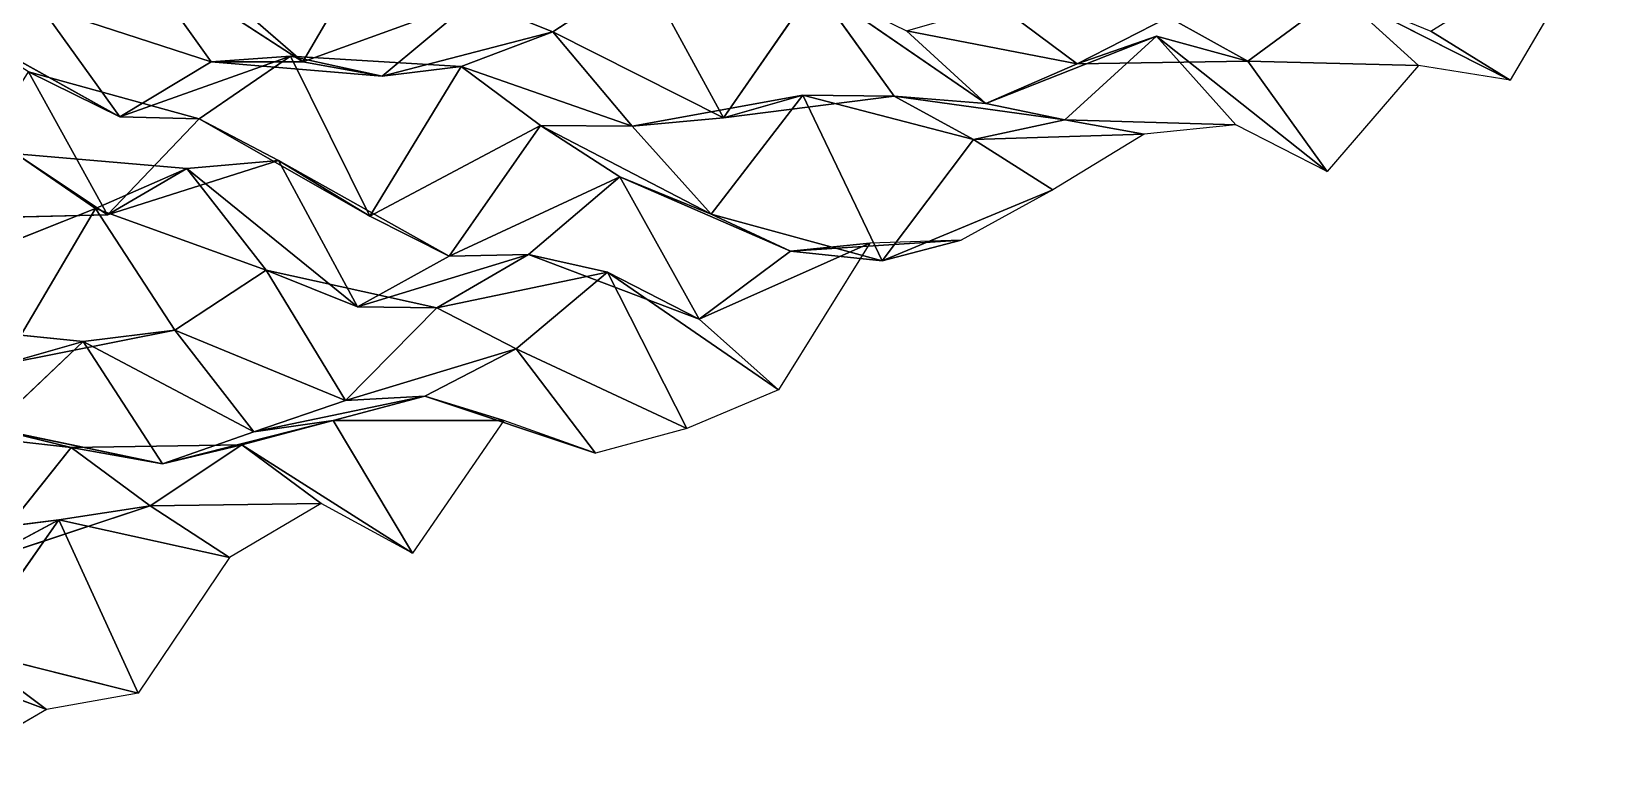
# Model space of a CAD drawing. Header units: metres. Extents: x -3703 to 431, y -1555 to 134.
# Drawn here: x -1637.2 to -1406.9, y -821.3 to -714.1 of the extents above; entities that cross this region are included whole.
import ezdxf

# ---------------------------------------------------------------- set-up
doc = ezdxf.new("R2010")
doc.units = ezdxf.units.M

msp = doc.modelspace()

# ---------------------------------------------------------------- linework, layer by layer
for p, q in [((-1584.0306, -695.666, -4062.2473), (-1597.447, -718.5886, -4084.617)), ((-1597.447, -718.5886, -4084.617), (-1584.0306, -695.666, -4062.2473)), ((-1406.9341, -698.4896, -4083.6123), (-1420.3505, -721.2462, -4106.019)), ((-1597.447, -718.5886, -4084.617), (-1622.491, -702.27686, -4075.433)), ((-1622.491, -702.27686, -4075.433), (-1610.8634, -718.56384, -4112.1177)), ((-1610.8634, -718.56384, -4112.1177), (-1622.491, -702.27686, -4075.433)), ((-1622.491, -702.27686, -4075.433), (-1597.447, -718.5886, -4084.617)), ((-1547.3591, -705.42834, -4113.222), (-1560.7755, -714.15393, -4138.766)), ((-1560.7755, -714.15393, -4138.766), (-1547.3591, -705.42834, -4113.222)), ((-1547.3591, -705.42834, -4113.222), (-1535.7316, -726.78845, -4148.7725)), ((-1535.7316, -726.78845, -4148.7725), (-1547.3591, -705.42834, -4113.222)), ((-1609.0746, -708.4822, -4046.5503), (-1597.447, -718.5886, -4084.617)), ((-1597.447, -718.5886, -4084.617), (-1609.0746, -708.4822, -4046.5503)), ((-1522.3151, -707.45557, -4125.6), (-1535.7316, -726.78845, -4148.7725)), ((-1535.7316, -726.78845, -4148.7725), (-1522.3151, -707.45557, -4125.6)), ((-1497.2711, -724.6903, -4134.577), (-1522.3151, -707.45557, -4125.6)), ((-1522.3151, -707.45557, -4125.6), (-1510.6875, -723.61255, -4162.3135)), ((-1510.6875, -723.61255, -4162.3135), (-1522.3151, -707.45557, -4125.6)), ((-1522.3151, -707.45557, -4125.6), (-1497.2711, -724.6903, -4134.577)), ((-1445.3944, -708.5759, -4096.021), (-1458.8108, -718.4708, -4121.3037)), ((-1458.8108, -718.4708, -4121.3037), (-1445.3944, -708.5759, -4096.021)), ((-1420.3505, -721.2462, -4106.019), (-1445.3944, -708.5759, -4096.021)), ((-1445.3944, -708.5759, -4096.021), (-1433.7668, -719.09753, -4133.995)), ((-1433.7668, -719.09753, -4133.995), (-1445.3944, -708.5759, -4096.021)), ((-1445.3944, -708.5759, -4096.021), (-1420.3505, -721.2462, -4106.019)), ((-1610.8634, -718.56384, -4112.1177), (-1635.9073, -710.4464, -4101.1016)), ((-1635.9073, -710.4464, -4101.1016), (-1624.2799, -726.66064, -4137.8027)), ((-1624.2799, -726.66064, -4137.8027), (-1635.9073, -710.4464, -4101.1016)), ((-1635.9073, -710.4464, -4101.1016), (-1610.8634, -718.56384, -4112.1177)), ((-1572.4031, -709.54016, -4099.471), (-1597.447, -718.5886, -4084.617)), ((-1597.447, -718.5886, -4084.617), (-1572.4031, -709.54016, -4099.471)), ((-1572.4031, -709.54016, -4099.471), (-1585.8195, -720.6577, -4124.481)), ((-1585.8195, -720.6577, -4124.481), (-1572.4031, -709.54016, -4099.471)), ((-1572.4031, -709.54016, -4099.471), (-1560.7755, -714.15393, -4138.766)), ((-1560.7755, -714.15393, -4138.766), (-1572.4031, -709.54016, -4099.471)), ((-1495.4823, -710.2212, -4069.9907), (-1483.8547, -718.8512, -4108.3877)), ((-1483.8547, -718.8512, -4108.3877), (-1495.4823, -710.2212, -4069.9907)), ((-1624.2799, -726.66064, -4137.8027), (-1649.3239, -712.7223, -4128.0884)), ((-1649.3239, -712.7223, -4128.0884), (-1624.2799, -726.66064, -4137.8027)), ((-1470.4384, -712.046, -4082.4138), (-1483.8547, -718.8512, -4108.3877)), ((-1483.8547, -718.8512, -4108.3877), (-1470.4384, -712.046, -4082.4138)), ((-1470.4384, -712.046, -4082.4138), (-1458.8108, -718.4708, -4121.3037)), ((-1458.8108, -718.4708, -4121.3037), (-1470.4384, -712.046, -4082.4138)), ((-1560.7755, -714.15393, -4138.766), (-1585.8195, -720.6577, -4124.481)), ((-1585.8195, -720.6577, -4124.481), (-1560.7755, -714.15393, -4138.766)), ((-1560.7755, -714.15393, -4138.766), (-1574.192, -719.2848, -4165.1147)), ((-1574.192, -719.2848, -4165.1147), (-1560.7755, -714.15393, -4138.766)), ((-1535.7316, -726.78845, -4148.7725), (-1560.7755, -714.15393, -4138.766)), ((-1560.7755, -714.15393, -4138.766), (-1549.1481, -728.0294, -4175.99)), ((-1549.1481, -728.0294, -4175.99), (-1560.7755, -714.15393, -4138.766)), ((-1560.7755, -714.15393, -4138.766), (-1535.7316, -726.78845, -4148.7725)), ((-1483.8547, -718.8512, -4108.3877), (-1508.8988, -714.0488, -4096.6304)), ((-1508.8988, -714.0488, -4096.6304), (-1497.2711, -724.6903, -4134.577)), ((-1497.2711, -724.6903, -4134.577), (-1508.8988, -714.0488, -4096.6304)), ((-1508.8988, -714.0488, -4096.6304), (-1483.8547, -718.8512, -4108.3877)), ((-1472.2272, -714.8335, -4149.613), (-1497.2711, -724.6903, -4134.577)), ((-1497.2711, -724.6903, -4134.577), (-1472.2272, -714.8335, -4149.613)), ((-1472.2272, -714.8335, -4149.613), (-1485.6436, -727.0785, -4174.37)), ((-1485.6436, -727.0785, -4174.37), (-1472.2272, -714.8335, -4149.613)), ((-1483.8547, -718.8512, -4108.3877), (-1472.2272, -714.8335, -4149.613)), ((-1472.2272, -714.8335, -4149.613), (-1483.8547, -718.8512, -4108.3877)), ((-1458.8108, -718.4708, -4121.3037), (-1472.2272, -714.8335, -4149.613)), ((-1447.1832, -734.67505, -4158.0073), (-1472.2272, -714.8335, -4149.613)), ((-1472.2272, -714.8335, -4149.613), (-1458.8108, -718.4708, -4121.3037)), ((-1472.2272, -714.8335, -4149.613), (-1460.5996, -727.83704, -4187.0312)), ((-1460.5996, -727.83704, -4187.0312), (-1472.2272, -714.8335, -4149.613)), ((-1472.2272, -714.8335, -4149.613), (-1447.1832, -734.67505, -4158.0073)), ((-1431.978, -714.07654, -4067.2957), (-1420.3505, -721.2462, -4106.019)), ((-1420.3505, -721.2462, -4106.019), (-1431.978, -714.07654, -4067.2957)), ((-1599.236, -717.7505, -4152.6265), (-1624.2799, -726.66064, -4137.8027)), ((-1624.2799, -726.66064, -4137.8027), (-1599.236, -717.7505, -4152.6265)), ((-1610.8634, -718.56384, -4112.1177), (-1624.2799, -726.66064, -4137.8027)), ((-1624.2799, -726.66064, -4137.8027), (-1610.8634, -718.56384, -4112.1177)), ((-1599.236, -717.7505, -4152.6265), (-1612.6523, -726.94824, -4178.065)), ((-1612.6523, -726.94824, -4178.065), (-1599.236, -717.7505, -4152.6265)), ((-1610.8634, -718.56384, -4112.1177), (-1599.236, -717.7505, -4152.6265)), ((-1599.236, -717.7505, -4152.6265), (-1610.8634, -718.56384, -4112.1177)), ((-1597.447, -718.5886, -4084.617), (-1610.8634, -718.56384, -4112.1177)), ((-1585.8195, -720.6577, -4124.481), (-1610.8634, -718.56384, -4112.1177)), ((-1610.8634, -718.56384, -4112.1177), (-1597.447, -718.5886, -4084.617)), ((-1610.8634, -718.56384, -4112.1177), (-1585.8195, -720.6577, -4124.481)), ((-1585.8195, -720.6577, -4124.481), (-1599.236, -717.7505, -4152.6265)), ((-1574.192, -719.2848, -4165.1147), (-1599.236, -717.7505, -4152.6265)), ((-1599.236, -717.7505, -4152.6265), (-1585.8195, -720.6577, -4124.481)), ((-1599.236, -717.7505, -4152.6265), (-1587.6084, -741.2296, -4187.703)), ((-1587.6084, -741.2296, -4187.703), (-1599.236, -717.7505, -4152.6265)), ((-1599.236, -717.7505, -4152.6265), (-1574.192, -719.2848, -4165.1147)), ((-1458.8108, -718.4708, -4121.3037), (-1483.8547, -718.8512, -4108.3877)), ((-1483.8547, -718.8512, -4108.3877), (-1458.8108, -718.4708, -4121.3037)), ((-1433.7668, -719.09753, -4133.995), (-1458.8108, -718.4708, -4121.3037)), ((-1458.8108, -718.4708, -4121.3037), (-1447.1832, -734.67505, -4158.0073)), ((-1447.1832, -734.67505, -4158.0073), (-1458.8108, -718.4708, -4121.3037)), ((-1458.8108, -718.4708, -4121.3037), (-1433.7668, -719.09753, -4133.995)), ((-1624.2799, -726.66064, -4137.8027), (-1637.6963, -720.06116, -4166.774)), ((-1612.6523, -726.94824, -4178.065), (-1637.6963, -720.06116, -4166.774)), ((-1637.6963, -720.06116, -4166.774), (-1624.2799, -726.66064, -4137.8027)), ((-1637.6963, -720.06116, -4166.774), (-1626.0687, -741.0139, -4202.4155)), ((-1626.0687, -741.0139, -4202.4155), (-1637.6963, -720.06116, -4166.774)), ((-1637.6963, -720.06116, -4166.774), (-1612.6523, -726.94824, -4178.065)), ((-1597.447, -718.5886, -4084.617), (-1585.8195, -720.6577, -4124.481)), ((-1585.8195, -720.6577, -4124.481), (-1597.447, -718.5886, -4084.617)), ((-1574.192, -719.2848, -4165.1147), (-1587.6084, -741.2296, -4187.703)), ((-1587.6084, -741.2296, -4187.703), (-1574.192, -719.2848, -4165.1147)), ((-1585.8195, -720.6577, -4124.481), (-1574.192, -719.2848, -4165.1147)), ((-1574.192, -719.2848, -4165.1147), (-1585.8195, -720.6577, -4124.481)), ((-1549.1481, -728.0294, -4175.99), (-1574.192, -719.2848, -4165.1147)), ((-1574.192, -719.2848, -4165.1147), (-1562.5643, -727.9061, -4203.513)), ((-1562.5643, -727.9061, -4203.513), (-1574.192, -719.2848, -4165.1147)), ((-1574.192, -719.2848, -4165.1147), (-1549.1481, -728.0294, -4175.99)), ((-1483.8547, -718.8512, -4108.3877), (-1497.2711, -724.6903, -4134.577)), ((-1497.2711, -724.6903, -4134.577), (-1483.8547, -718.8512, -4108.3877)), ((-1433.7668, -719.09753, -4133.995), (-1447.1832, -734.67505, -4158.0073)), ((-1420.3505, -721.2462, -4106.019), (-1433.7668, -719.09753, -4133.995)), ((-1524.104, -723.4508, -4189.845), (-1549.1481, -728.0294, -4175.99)), ((-1549.1481, -728.0294, -4175.99), (-1524.104, -723.4508, -4189.845)), ((-1524.104, -723.4508, -4189.845), (-1537.5204, -740.89734, -4213.4395)), ((-1537.5204, -740.89734, -4213.4395), (-1524.104, -723.4508, -4189.845)), ((-1535.7316, -726.78845, -4148.7725), (-1524.104, -723.4508, -4189.845)), ((-1524.104, -723.4508, -4189.845), (-1535.7316, -726.78845, -4148.7725)), ((-1510.6875, -723.61255, -4162.3135), (-1535.7316, -726.78845, -4148.7725)), ((-1535.7316, -726.78845, -4148.7725), (-1510.6875, -723.61255, -4162.3135)), ((-1510.6875, -723.61255, -4162.3135), (-1524.104, -723.4508, -4189.845)), ((-1499.06, -729.9501, -4201.223), (-1524.104, -723.4508, -4189.845)), ((-1524.104, -723.4508, -4189.845), (-1510.6875, -723.61255, -4162.3135)), ((-1524.104, -723.4508, -4189.845), (-1512.4764, -747.7743, -4224.733)), ((-1512.4764, -747.7743, -4224.733), (-1524.104, -723.4508, -4189.845)), ((-1524.104, -723.4508, -4189.845), (-1499.06, -729.9501, -4201.223)), ((-1497.2711, -724.6903, -4134.577), (-1510.6875, -723.61255, -4162.3135)), ((-1485.6436, -727.0785, -4174.37), (-1510.6875, -723.61255, -4162.3135)), ((-1510.6875, -723.61255, -4162.3135), (-1497.2711, -724.6903, -4134.577)), ((-1510.6875, -723.61255, -4162.3135), (-1499.06, -729.9501, -4201.223)), ((-1499.06, -729.9501, -4201.223), (-1510.6875, -723.61255, -4162.3135)), ((-1510.6875, -723.61255, -4162.3135), (-1485.6436, -727.0785, -4174.37)), ((-1497.2711, -724.6903, -4134.577), (-1485.6436, -727.0785, -4174.37)), ((-1485.6436, -727.0785, -4174.37), (-1497.2711, -724.6903, -4134.577)), ((-1612.6523, -726.94824, -4178.065), (-1626.0687, -741.0139, -4202.4155)), ((-1626.0687, -741.0139, -4202.4155), (-1612.6523, -726.94824, -4178.065)), ((-1624.2799, -726.66064, -4137.8027), (-1612.6523, -726.94824, -4178.065)), ((-1612.6523, -726.94824, -4178.065), (-1624.2799, -726.66064, -4137.8027)), ((-1587.6084, -741.2296, -4187.703), (-1612.6523, -726.94824, -4178.065)), ((-1612.6523, -726.94824, -4178.065), (-1601.0248, -733.05176, -4217.027)), ((-1601.0248, -733.05176, -4217.027), (-1612.6523, -726.94824, -4178.065)), ((-1612.6523, -726.94824, -4178.065), (-1587.6084, -741.2296, -4187.703)), ((-1535.7316, -726.78845, -4148.7725), (-1549.1481, -728.0294, -4175.99)), ((-1549.1481, -728.0294, -4175.99), (-1535.7316, -726.78845, -4148.7725)), ((-1485.6436, -727.0785, -4174.37), (-1499.06, -729.9501, -4201.223)), ((-1499.06, -729.9501, -4201.223), (-1485.6436, -727.0785, -4174.37)), ((-1460.5996, -727.83704, -4187.0312), (-1485.6436, -727.0785, -4174.37)), ((-1485.6436, -727.0785, -4174.37), (-1474.0161, -729.19885, -4214.2227)), ((-1474.0161, -729.19885, -4214.2227), (-1485.6436, -727.0785, -4174.37)), ((-1485.6436, -727.0785, -4174.37), (-1460.5996, -727.83704, -4187.0312)), ((-1562.5643, -727.9061, -4203.513), (-1587.6084, -741.2296, -4187.703)), ((-1587.6084, -741.2296, -4187.703), (-1562.5643, -727.9061, -4203.513)), ((-1562.5643, -727.9061, -4203.513), (-1575.9808, -747.0624, -4226.7256)), ((-1575.9808, -747.0624, -4226.7256), (-1562.5643, -727.9061, -4203.513)), ((-1549.1481, -728.0294, -4175.99), (-1562.5643, -727.9061, -4203.513)), ((-1537.5204, -740.89734, -4213.4395), (-1562.5643, -727.9061, -4203.513)), ((-1562.5643, -727.9061, -4203.513), (-1549.1481, -728.0294, -4175.99)), ((-1562.5643, -727.9061, -4203.513), (-1550.9368, -735.4236, -4242.159)), ((-1550.9368, -735.4236, -4242.159), (-1562.5643, -727.9061, -4203.513)), ((-1562.5643, -727.9061, -4203.513), (-1537.5204, -740.89734, -4213.4395)), ((-1549.1481, -728.0294, -4175.99), (-1537.5204, -740.89734, -4213.4395)), ((-1537.5204, -740.89734, -4213.4395), (-1549.1481, -728.0294, -4175.99)), ((-1499.06, -729.9501, -4201.223), (-1512.4764, -747.7743, -4224.733)), ((-1512.4764, -747.7743, -4224.733), (-1499.06, -729.9501, -4201.223)), ((-1474.0161, -729.19885, -4214.2227), (-1499.06, -729.9501, -4201.223)), ((-1499.06, -729.9501, -4201.223), (-1474.0161, -729.19885, -4214.2227)), ((-1499.06, -729.9501, -4201.223), (-1487.4325, -737.35425, -4239.8945)), ((-1487.4325, -737.35425, -4239.8945), (-1499.06, -729.9501, -4201.223)), ((-1474.0161, -729.19885, -4214.2227), (-1487.4325, -737.35425, -4239.8945)), ((-1460.5996, -727.83704, -4187.0312), (-1474.0161, -729.19885, -4214.2227)), ((-1447.1832, -734.67505, -4158.0073), (-1460.5996, -727.83704, -4187.0312)), ((-1626.0687, -741.0139, -4202.4155), (-1639.4851, -732.0531, -4231.9146)), ((-1614.4412, -734.24146, -4244.2563), (-1639.4851, -732.0531, -4231.9146)), ((-1639.4851, -732.0531, -4231.9146), (-1626.0687, -741.0139, -4202.4155)), ((-1639.4851, -732.0531, -4231.9146), (-1627.8575, -740.0636, -4270.45)), ((-1627.8575, -740.0636, -4270.45), (-1639.4851, -732.0531, -4231.9146)), ((-1639.4851, -732.0531, -4231.9146), (-1614.4412, -734.24146, -4244.2563)), ((-1614.4412, -734.24146, -4244.2563), (-1627.8575, -740.0636, -4270.45)), ((-1627.8575, -740.0636, -4270.45), (-1614.4412, -734.24146, -4244.2563)), ((-1601.0248, -733.05176, -4217.027), (-1626.0687, -741.0139, -4202.4155)), ((-1626.0687, -741.0139, -4202.4155), (-1601.0248, -733.05176, -4217.027)), ((-1626.0687, -741.0139, -4202.4155), (-1614.4412, -734.24146, -4244.2563)), ((-1614.4412, -734.24146, -4244.2563), (-1626.0687, -741.0139, -4202.4155)), ((-1601.0248, -733.05176, -4217.027), (-1614.4412, -734.24146, -4244.2563)), ((-1614.4412, -734.24146, -4244.2563), (-1601.0248, -733.05176, -4217.027)), ((-1589.3971, -754.50964, -4252.5557), (-1614.4412, -734.24146, -4244.2563)), ((-1614.4412, -734.24146, -4244.2563), (-1602.8136, -749.1455, -4281.2505)), ((-1602.8136, -749.1455, -4281.2505), (-1614.4412, -734.24146, -4244.2563)), ((-1614.4412, -734.24146, -4244.2563), (-1589.3971, -754.50964, -4252.5557)), ((-1587.6084, -741.2296, -4187.703), (-1601.0248, -733.05176, -4217.027)), ((-1575.9808, -747.0624, -4226.7256), (-1601.0248, -733.05176, -4217.027)), ((-1601.0248, -733.05176, -4217.027), (-1587.6084, -741.2296, -4187.703)), ((-1601.0248, -733.05176, -4217.027), (-1589.3971, -754.50964, -4252.5557)), ((-1589.3971, -754.50964, -4252.5557), (-1601.0248, -733.05176, -4217.027)), ((-1601.0248, -733.05176, -4217.027), (-1575.9808, -747.0624, -4226.7256)), ((-1550.9368, -735.4236, -4242.159), (-1575.9808, -747.0624, -4226.7256)), ((-1575.9808, -747.0624, -4226.7256), (-1550.9368, -735.4236, -4242.159)), ((-1550.9368, -735.4236, -4242.159), (-1564.3531, -746.8319, -4267.1035)), ((-1564.3531, -746.8319, -4267.1035), (-1550.9368, -735.4236, -4242.159)), ((-1537.5204, -740.89734, -4213.4395), (-1550.9368, -735.4236, -4242.159)), ((-1525.8928, -746.35205, -4252.547), (-1550.9368, -735.4236, -4242.159)), ((-1550.9368, -735.4236, -4242.159), (-1537.5204, -740.89734, -4213.4395)), ((-1550.9368, -735.4236, -4242.159), (-1539.3092, -756.29895, -4277.818)), ((-1539.3092, -756.29895, -4277.818), (-1550.9368, -735.4236, -4242.159)), ((-1550.9368, -735.4236, -4242.159), (-1525.8928, -746.35205, -4252.547)), ((-1487.4325, -737.35425, -4239.8945), (-1512.4764, -747.7743, -4224.733)), ((-1512.4764, -747.7743, -4224.733), (-1487.4325, -737.35425, -4239.8945)), ((-1487.4325, -737.35425, -4239.8945), (-1500.8489, -744.7351, -4265.7393)), ((-1627.8575, -740.0636, -4270.45), (-1652.9015, -750.0631, -4255.383)), ((-1652.9015, -750.0631, -4255.383), (-1627.8575, -740.0636, -4270.45)), ((-1626.0687, -741.0139, -4202.4155), (-1651.1127, -741.6012, -4189.453)), ((-1651.1127, -741.6012, -4189.453), (-1626.0687, -741.0139, -4202.4155)), ((-1627.8575, -740.0636, -4270.45), (-1641.274, -762.92175, -4292.8345)), ((-1641.274, -762.92175, -4292.8345), (-1627.8575, -740.0636, -4270.45)), ((-1602.8136, -749.1455, -4281.2505), (-1627.8575, -740.0636, -4270.45)), ((-1627.8575, -740.0636, -4270.45), (-1616.2301, -757.9247, -4306.7827)), ((-1616.2301, -757.9247, -4306.7827), (-1627.8575, -740.0636, -4270.45)), ((-1627.8575, -740.0636, -4270.45), (-1602.8136, -749.1455, -4281.2505)), ((-1587.6084, -741.2296, -4187.703), (-1575.9808, -747.0624, -4226.7256)), ((-1575.9808, -747.0624, -4226.7256), (-1587.6084, -741.2296, -4187.703)), ((-1512.4764, -747.7743, -4224.733), (-1537.5204, -740.89734, -4213.4395)), ((-1537.5204, -740.89734, -4213.4395), (-1525.8928, -746.35205, -4252.547)), ((-1525.8928, -746.35205, -4252.547), (-1537.5204, -740.89734, -4213.4395)), ((-1537.5204, -740.89734, -4213.4395), (-1512.4764, -747.7743, -4224.733)), ((-1514.2653, -745.1919, -4293.133), (-1539.3092, -756.29895, -4277.818)), ((-1539.3092, -756.29895, -4277.818), (-1514.2653, -745.1919, -4293.133)), ((-1514.2653, -745.1919, -4293.133), (-1527.6816, -766.6741, -4315.8247)), ((-1500.8489, -744.7351, -4265.7393), (-1525.8928, -746.35205, -4252.547)), ((-1525.8928, -746.35205, -4252.547), (-1500.8489, -744.7351, -4265.7393)), ((-1525.8928, -746.35205, -4252.547), (-1514.2653, -745.1919, -4293.133)), ((-1514.2653, -745.1919, -4293.133), (-1525.8928, -746.35205, -4252.547)), ((-1500.8489, -744.7351, -4265.7393), (-1514.2653, -745.1919, -4293.133)), ((-1512.4764, -747.7743, -4224.733), (-1500.8489, -744.7351, -4265.7393)), ((-1500.8489, -744.7351, -4265.7393), (-1512.4764, -747.7743, -4224.733)), ((-1564.3531, -746.8319, -4267.1035), (-1589.3971, -754.50964, -4252.5557)), ((-1589.3971, -754.50964, -4252.5557), (-1564.3531, -746.8319, -4267.1035)), ((-1575.9808, -747.0624, -4226.7256), (-1589.3971, -754.50964, -4252.5557)), ((-1589.3971, -754.50964, -4252.5557), (-1575.9808, -747.0624, -4226.7256)), ((-1564.3531, -746.8319, -4267.1035), (-1577.7695, -754.6649, -4292.8477)), ((-1577.7695, -754.6649, -4292.8477), (-1564.3531, -746.8319, -4267.1035)), ((-1575.9808, -747.0624, -4226.7256), (-1564.3531, -746.8319, -4267.1035)), ((-1564.3531, -746.8319, -4267.1035), (-1575.9808, -747.0624, -4226.7256)), ((-1539.3092, -756.29895, -4277.818), (-1564.3531, -746.8319, -4267.1035)), ((-1564.3531, -746.8319, -4267.1035), (-1552.7256, -749.41016, -4306.854)), ((-1552.7256, -749.41016, -4306.854), (-1564.3531, -746.8319, -4267.1035)), ((-1564.3531, -746.8319, -4267.1035), (-1539.3092, -756.29895, -4277.818)), ((-1525.8928, -746.35205, -4252.547), (-1539.3092, -756.29895, -4277.818)), ((-1539.3092, -756.29895, -4277.818), (-1525.8928, -746.35205, -4252.547)), ((-1512.4764, -747.7743, -4224.733), (-1525.8928, -746.35205, -4252.547)), ((-1525.8928, -746.35205, -4252.547), (-1512.4764, -747.7743, -4224.733)), ((-1602.8136, -749.1455, -4281.2505), (-1616.2301, -757.9247, -4306.7827)), ((-1616.2301, -757.9247, -4306.7827), (-1602.8136, -749.1455, -4281.2505)), ((-1589.3971, -754.50964, -4252.5557), (-1602.8136, -749.1455, -4281.2505)), ((-1577.7695, -754.6649, -4292.8477), (-1602.8136, -749.1455, -4281.2505)), ((-1602.8136, -749.1455, -4281.2505), (-1589.3971, -754.50964, -4252.5557)), ((-1602.8136, -749.1455, -4281.2505), (-1591.186, -768.2366, -4317.308)), ((-1591.186, -768.2366, -4317.308), (-1602.8136, -749.1455, -4281.2505)), ((-1602.8136, -749.1455, -4281.2505), (-1577.7695, -754.6649, -4292.8477)), ((-1552.7256, -749.41016, -4306.854), (-1577.7695, -754.6649, -4292.8477)), ((-1577.7695, -754.6649, -4292.8477), (-1552.7256, -749.41016, -4306.854)), ((-1552.7256, -749.41016, -4306.854), (-1566.1421, -760.6542, -4331.835)), ((-1566.1421, -760.6542, -4331.835), (-1552.7256, -749.41016, -4306.854)), ((-1539.3092, -756.29895, -4277.818), (-1552.7256, -749.41016, -4306.854)), ((-1527.6816, -766.6741, -4315.8247), (-1552.7256, -749.41016, -4306.854)), ((-1552.7256, -749.41016, -4306.854), (-1539.3092, -756.29895, -4277.818)), ((-1552.7256, -749.41016, -4306.854), (-1541.0981, -772.3357, -4342.054)), ((-1541.0981, -772.3357, -4342.054), (-1552.7256, -749.41016, -4306.854)), ((-1552.7256, -749.41016, -4306.854), (-1527.6816, -766.6741, -4315.8247)), ((-1577.7695, -754.6649, -4292.8477), (-1591.186, -768.2366, -4317.308)), ((-1591.186, -768.2366, -4317.308), (-1577.7695, -754.6649, -4292.8477)), ((-1589.3971, -754.50964, -4252.5557), (-1577.7695, -754.6649, -4292.8477)), ((-1577.7695, -754.6649, -4292.8477), (-1589.3971, -754.50964, -4252.5557)), ((-1577.7695, -754.6649, -4292.8477), (-1566.1421, -760.6542, -4331.835)), ((-1566.1421, -760.6542, -4331.835), (-1577.7695, -754.6649, -4292.8477)), ((-1629.6464, -759.6023, -4333.9033), (-1654.6904, -757.05664, -4321.641)), ((-1654.6904, -757.05664, -4321.641), (-1629.6464, -759.6023, -4333.9033)), ((-1539.3092, -756.29895, -4277.818), (-1527.6816, -766.6741, -4315.8247)), ((-1527.6816, -766.6741, -4315.8247), (-1539.3092, -756.29895, -4277.818)), ((-1629.6464, -759.6023, -4333.9033), (-1643.0629, -772.3058, -4358.558)), ((-1643.0629, -772.3058, -4358.558), (-1629.6464, -759.6023, -4333.9033)), ((-1616.2301, -757.9247, -4306.7827), (-1641.274, -762.92175, -4292.8345)), ((-1641.274, -762.92175, -4292.8345), (-1616.2301, -757.9247, -4306.7827)), ((-1641.274, -762.92175, -4292.8345), (-1629.6464, -759.6023, -4333.9033)), ((-1629.6464, -759.6023, -4333.9033), (-1641.274, -762.92175, -4292.8345)), ((-1616.2301, -757.9247, -4306.7827), (-1629.6464, -759.6023, -4333.9033)), ((-1629.6464, -759.6023, -4333.9033), (-1616.2301, -757.9247, -4306.7827)), ((-1604.6024, -772.8601, -4343.77), (-1629.6464, -759.6023, -4333.9033)), ((-1629.6464, -759.6023, -4333.9033), (-1618.0188, -777.54395, -4370.218)), ((-1618.0188, -777.54395, -4370.218), (-1629.6464, -759.6023, -4333.9033)), ((-1629.6464, -759.6023, -4333.9033), (-1604.6024, -772.8601, -4343.77)), ((-1591.186, -768.2366, -4317.308), (-1616.2301, -757.9247, -4306.7827)), ((-1616.2301, -757.9247, -4306.7827), (-1604.6024, -772.8601, -4343.77)), ((-1604.6024, -772.8601, -4343.77), (-1616.2301, -757.9247, -4306.7827)), ((-1616.2301, -757.9247, -4306.7827), (-1591.186, -768.2366, -4317.308)), ((-1566.1421, -760.6542, -4331.835), (-1591.186, -768.2366, -4317.308)), ((-1591.186, -768.2366, -4317.308), (-1566.1421, -760.6542, -4331.835)), ((-1566.1421, -760.6542, -4331.835), (-1579.5585, -767.61426, -4357.7744)), ((-1579.5585, -767.61426, -4357.7744), (-1566.1421, -760.6542, -4331.835)), ((-1541.0981, -772.3357, -4342.054), (-1566.1421, -760.6542, -4331.835)), ((-1566.1421, -760.6542, -4331.835), (-1554.5145, -775.975, -4368.736)), ((-1554.5145, -775.975, -4368.736), (-1566.1421, -760.6542, -4331.835)), ((-1566.1421, -760.6542, -4331.835), (-1541.0981, -772.3357, -4342.054)), ((-1527.6816, -766.6741, -4315.8247), (-1541.0981, -772.3357, -4342.054)), ((-1579.5585, -767.61426, -4357.7744), (-1604.6024, -772.8601, -4343.77)), ((-1604.6024, -772.8601, -4343.77), (-1579.5585, -767.61426, -4357.7744)), ((-1591.186, -768.2366, -4317.308), (-1604.6024, -772.8601, -4343.77)), ((-1604.6024, -772.8601, -4343.77), (-1591.186, -768.2366, -4317.308)), ((-1579.5585, -767.61426, -4357.7744), (-1592.9749, -771.18445, -4384.471)), ((-1592.9749, -771.18445, -4384.471), (-1579.5585, -767.61426, -4357.7744)), ((-1591.186, -768.2366, -4317.308), (-1579.5585, -767.61426, -4357.7744)), ((-1579.5585, -767.61426, -4357.7744), (-1591.186, -768.2366, -4317.308)), ((-1554.5145, -775.975, -4368.736), (-1579.5585, -767.61426, -4357.7744)), ((-1579.5585, -767.61426, -4357.7744), (-1567.9309, -771.1564, -4397.3086)), ((-1567.9309, -771.1564, -4397.3086), (-1579.5585, -767.61426, -4357.7744)), ((-1579.5585, -767.61426, -4357.7744), (-1554.5145, -775.975, -4368.736)), ((-1592.9749, -771.18445, -4384.471), (-1618.0188, -777.54395, -4370.218)), ((-1618.0188, -777.54395, -4370.218), (-1592.9749, -771.18445, -4384.471)), ((-1592.9749, -771.18445, -4384.471), (-1606.3912, -774.7627, -4411.1665)), ((-1606.3912, -774.7627, -4411.1665), (-1592.9749, -771.18445, -4384.471)), ((-1604.6024, -772.8601, -4343.77), (-1592.9749, -771.18445, -4384.471)), ((-1592.9749, -771.18445, -4384.471), (-1604.6024, -772.8601, -4343.77)), ((-1567.9309, -771.1564, -4397.3086), (-1592.9749, -771.18445, -4384.471)), ((-1592.9749, -771.18445, -4384.471), (-1567.9309, -771.1564, -4397.3086)), ((-1592.9749, -771.18445, -4384.471), (-1581.3473, -790.6476, -4420.446)), ((-1581.3473, -790.6476, -4420.446), (-1592.9749, -771.18445, -4384.471)), ((-1567.9309, -771.1564, -4397.3086), (-1581.3473, -790.6476, -4420.446)), ((-1554.5145, -775.975, -4368.736), (-1567.9309, -771.1564, -4397.3086)), ((-1631.4352, -775.1498, -4398.249), (-1656.4791, -772.29114, -4386.057)), ((-1656.4791, -772.29114, -4386.057), (-1631.4352, -775.1498, -4398.249)), ((-1618.0188, -777.54395, -4370.218), (-1643.0629, -772.3058, -4358.558)), ((-1643.0629, -772.3058, -4358.558), (-1631.4352, -775.1498, -4398.249)), ((-1631.4352, -775.1498, -4398.249), (-1643.0629, -772.3058, -4358.558)), ((-1643.0629, -772.3058, -4358.558), (-1618.0188, -777.54395, -4370.218)), ((-1604.6024, -772.8601, -4343.77), (-1618.0188, -777.54395, -4370.218)), ((-1618.0188, -777.54395, -4370.218), (-1604.6024, -772.8601, -4343.77)), ((-1541.0981, -772.3357, -4342.054), (-1554.5145, -775.975, -4368.736)), ((-1631.4352, -775.1498, -4398.249), (-1644.8517, -791.973, -4421.9824)), ((-1644.8517, -791.973, -4421.9824), (-1631.4352, -775.1498, -4398.249)), ((-1606.3912, -774.7627, -4411.1665), (-1631.4352, -775.1498, -4398.249)), ((-1631.4352, -775.1498, -4398.249), (-1606.3912, -774.7627, -4411.1665)), ((-1618.0188, -777.54395, -4370.218), (-1631.4352, -775.1498, -4398.249)), ((-1631.4352, -775.1498, -4398.249), (-1618.0188, -777.54395, -4370.218)), ((-1631.4352, -775.1498, -4398.249), (-1619.8077, -783.698, -4436.664)), ((-1619.8077, -783.698, -4436.664), (-1631.4352, -775.1498, -4398.249)), ((-1606.3912, -774.7627, -4411.1665), (-1619.8077, -783.698, -4436.664)), ((-1619.8077, -783.698, -4436.664), (-1606.3912, -774.7627, -4411.1665)), ((-1618.0188, -777.54395, -4370.218), (-1606.3912, -774.7627, -4411.1665)), ((-1606.3912, -774.7627, -4411.1665), (-1618.0188, -777.54395, -4370.218)), ((-1581.3473, -790.6476, -4420.446), (-1606.3912, -774.7627, -4411.1665)), ((-1606.3912, -774.7627, -4411.1665), (-1594.7638, -783.35156, -4449.5728)), ((-1594.7638, -783.35156, -4449.5728), (-1606.3912, -774.7627, -4411.1665)), ((-1606.3912, -774.7627, -4411.1665), (-1581.3473, -790.6476, -4420.446)), ((-1619.8077, -783.698, -4436.664), (-1644.8517, -791.973, -4421.9824)), ((-1644.8517, -791.973, -4421.9824), (-1619.8077, -783.698, -4436.664)), ((-1619.8077, -783.698, -4436.664), (-1633.224, -785.7302, -4463.705)), ((-1633.224, -785.7302, -4463.705), (-1619.8077, -783.698, -4436.664)), ((-1594.7638, -783.35156, -4449.5728), (-1619.8077, -783.698, -4436.664)), ((-1619.8077, -783.698, -4436.664), (-1594.7638, -783.35156, -4449.5728)), ((-1619.8077, -783.698, -4436.664), (-1608.18, -791.26855, -4475.298)), ((-1608.18, -791.26855, -4475.298), (-1619.8077, -783.698, -4436.664)), ((-1594.7638, -783.35156, -4449.5728), (-1608.18, -791.26855, -4475.298)), ((-1581.3473, -790.6476, -4420.446), (-1594.7638, -783.35156, -4449.5728)), ((-1633.224, -785.7302, -4463.705), (-1658.268, -788.9447, -4450.155)), ((-1658.268, -788.9447, -4450.155), (-1633.224, -785.7302, -4463.705)), ((-1633.224, -785.7302, -4463.705), (-1646.6405, -804.9005, -4486.9136)), ((-1646.6405, -804.9005, -4486.9136), (-1633.224, -785.7302, -4463.705)), ((-1644.8517, -791.973, -4421.9824), (-1633.224, -785.7302, -4463.705)), ((-1633.224, -785.7302, -4463.705), (-1644.8517, -791.973, -4421.9824)), ((-1608.18, -791.26855, -4475.298), (-1633.224, -785.7302, -4463.705)), ((-1633.224, -785.7302, -4463.705), (-1621.5966, -811.13904, -4498.35)), ((-1621.5966, -811.13904, -4498.35), (-1633.224, -785.7302, -4463.705)), ((-1633.224, -785.7302, -4463.705), (-1608.18, -791.26855, -4475.298)), ((-1608.18, -791.26855, -4475.298), (-1621.5966, -811.13904, -4498.35)), ((-1635.0131, -813.5447, -4525.3076), (-1660.057, -804.24976, -4514.5547)), ((-1660.057, -804.24976, -4514.5547), (-1635.0131, -813.5447, -4525.3076)), ((-1621.5966, -811.13904, -4498.35), (-1646.6405, -804.9005, -4486.9136)), ((-1646.6405, -804.9005, -4486.9136), (-1635.0131, -813.5447, -4525.3076)), ((-1635.0131, -813.5447, -4525.3076), (-1646.6405, -804.9005, -4486.9136)), ((-1646.6405, -804.9005, -4486.9136), (-1621.5966, -811.13904, -4498.35)), ((-1621.5966, -811.13904, -4498.35), (-1635.0131, -813.5447, -4525.3076)), ((-1635.0131, -813.5447, -4525.3076), (-1648.4293, -821.3423, -4551.0596))]:
    msp.add_line(p, q)
for points in [[(-1597.447, -718.5886, -4084.617), (-1609.0746, -708.4822, -4046.5503), (-1584.0306, -695.666, -4062.2473), (-1584.0305, -695.6659, -4062.2473)], [(-1584.0306, -695.666, -4062.2473), (-1572.4031, -709.54016, -4099.471), (-1597.447, -718.5886, -4084.617), (-1597.4469, -718.5885, -4084.617)], [(-1420.3505, -721.2462, -4106.019), (-1431.978, -714.07654, -4067.2957), (-1406.9341, -698.4896, -4083.6123), (-1406.934, -698.4895, -4083.6123)], [(-1622.491, -702.27686, -4075.433), (-1610.8634, -718.56384, -4112.1177), (-1635.9073, -710.4464, -4101.1016), (-1635.9072, -710.4463, -4101.1016)], [(-1609.0746, -708.4822, -4046.5503), (-1597.447, -718.5886, -4084.617), (-1622.491, -702.27686, -4075.433), (-1622.4908, -702.27673, -4075.433)], [(-1610.8634, -718.56384, -4112.1177), (-1622.491, -702.27686, -4075.433), (-1597.447, -718.5886, -4084.617), (-1597.4469, -718.5885, -4084.617)], [(-1560.7755, -714.15393, -4138.766), (-1572.4031, -709.54016, -4099.471), (-1547.3591, -705.42834, -4113.222), (-1547.359, -705.4282, -4113.222)], [(-1547.3591, -705.42834, -4113.222), (-1535.7316, -726.78845, -4148.7725), (-1560.7755, -714.15393, -4138.766), (-1560.7754, -714.1538, -4138.766)], [(-1535.7316, -726.78845, -4148.7725), (-1547.3591, -705.42834, -4113.222), (-1522.3151, -707.45557, -4125.6), (-1522.315, -707.45544, -4125.6)], [(-1522.3151, -707.45557, -4125.6), (-1510.6875, -723.61255, -4162.3135), (-1535.7316, -726.78845, -4148.7725), (-1535.7314, -726.7883, -4148.7725)], [(-1508.8988, -714.0488, -4096.6304), (-1497.2711, -724.6903, -4134.577), (-1522.3151, -707.45557, -4125.6), (-1522.315, -707.45544, -4125.6)], [(-1510.6875, -723.61255, -4162.3135), (-1522.3151, -707.45557, -4125.6), (-1497.2711, -724.6903, -4134.577), (-1497.271, -724.6902, -4134.577)], [(-1458.8108, -718.4708, -4121.3037), (-1470.4384, -712.046, -4082.4138), (-1445.3944, -708.5759, -4096.021), (-1445.3943, -708.5758, -4096.021)], [(-1445.3944, -708.5759, -4096.021), (-1433.7668, -719.09753, -4133.995), (-1458.8108, -718.4708, -4121.3037), (-1458.8107, -718.4707, -4121.3037)], [(-1431.978, -714.07654, -4067.2957), (-1420.3505, -721.2462, -4106.019), (-1445.3944, -708.5759, -4096.021), (-1445.3943, -708.5758, -4096.021)], [(-1433.7668, -719.09753, -4133.995), (-1445.3944, -708.5759, -4096.021), (-1420.3505, -721.2462, -4106.019), (-1420.3503, -721.2461, -4106.019)], [(-1635.9073, -710.4464, -4101.1016), (-1624.2799, -726.66064, -4137.8027), (-1649.3239, -712.7223, -4128.0884), (-1649.3237, -712.72217, -4128.0884)], [(-1624.2799, -726.66064, -4137.8027), (-1635.9073, -710.4464, -4101.1016), (-1610.8634, -718.56384, -4112.1177), (-1610.8633, -718.5637, -4112.1177)], [(-1585.8195, -720.6577, -4124.481), (-1597.447, -718.5886, -4084.617), (-1572.4031, -709.54016, -4099.471), (-1572.403, -709.54004, -4099.471)], [(-1572.4031, -709.54016, -4099.471), (-1560.7755, -714.15393, -4138.766), (-1585.8195, -720.6577, -4124.481), (-1585.8193, -720.6576, -4124.481)], [(-1495.4823, -710.2212, -4069.9907), (-1483.8547, -718.8512, -4108.3877), (-1508.8988, -714.0488, -4096.6304), (-1508.8987, -714.0487, -4096.6304)], [(-1483.8547, -718.8512, -4108.3877), (-1495.4823, -710.2212, -4069.9907), (-1470.4384, -712.046, -4082.4138), (-1470.4382, -712.0459, -4082.4138)], [(-1637.6963, -720.06116, -4166.774), (-1649.3239, -712.7223, -4128.0884), (-1624.2799, -726.66064, -4137.8027), (-1624.2798, -726.6605, -4137.8027)], [(-1470.4384, -712.046, -4082.4138), (-1458.8108, -718.4708, -4121.3037), (-1483.8547, -718.8512, -4108.3877), (-1483.8546, -718.8511, -4108.3877)], [(-1574.192, -719.2848, -4165.1147), (-1585.8195, -720.6577, -4124.481), (-1560.7755, -714.15393, -4138.766), (-1560.7754, -714.1538, -4138.766)], [(-1560.7755, -714.15393, -4138.766), (-1549.1481, -728.0294, -4175.99), (-1574.192, -719.2848, -4165.1147), (-1574.1919, -719.28467, -4165.1147)], [(-1549.1481, -728.0294, -4175.99), (-1560.7755, -714.15393, -4138.766), (-1535.7316, -726.78845, -4148.7725), (-1535.7314, -726.7883, -4148.7725)], [(-1497.2711, -724.6903, -4134.577), (-1508.8988, -714.0488, -4096.6304), (-1483.8547, -718.8512, -4108.3877), (-1483.8546, -718.8511, -4108.3877)], [(-1485.6436, -727.0785, -4174.37), (-1497.2711, -724.6903, -4134.577), (-1472.2272, -714.8335, -4149.613), (-1472.227, -714.8334, -4149.613)], [(-1483.8547, -718.8512, -4108.3877), (-1472.2272, -714.8335, -4149.613), (-1497.2711, -724.6903, -4134.577), (-1497.271, -724.6902, -4134.577)], [(-1472.2272, -714.8335, -4149.613), (-1460.5996, -727.83704, -4187.0312), (-1485.6436, -727.0785, -4174.37), (-1485.6434, -727.07837, -4174.37)], [(-1472.2272, -714.8335, -4149.613), (-1483.8547, -718.8512, -4108.3877), (-1458.8108, -718.4708, -4121.3037), (-1458.8107, -718.4707, -4121.3037)], [(-1458.8108, -718.4708, -4121.3037), (-1447.1832, -734.67505, -4158.0073), (-1472.2272, -714.8335, -4149.613), (-1472.227, -714.8334, -4149.613)], [(-1460.5996, -727.83704, -4187.0312), (-1472.2272, -714.8335, -4149.613), (-1447.1832, -734.67505, -4158.0073), (-1447.1831, -734.6749, -4158.0073)], [(-1612.6523, -726.94824, -4178.065), (-1624.2799, -726.66064, -4137.8027), (-1599.236, -717.7505, -4152.6265), (-1599.2358, -717.75037, -4152.6265)], [(-1610.8634, -718.56384, -4112.1177), (-1599.236, -717.7505, -4152.6265), (-1624.2799, -726.66064, -4137.8027), (-1624.2798, -726.6605, -4137.8027)], [(-1599.236, -717.7505, -4152.6265), (-1587.6084, -741.2296, -4187.703), (-1612.6523, -726.94824, -4178.065), (-1612.6522, -726.9481, -4178.065)], [(-1599.236, -717.7505, -4152.6265), (-1610.8634, -718.56384, -4112.1177), (-1585.8195, -720.6577, -4124.481), (-1585.8193, -720.6576, -4124.481)], [(-1597.447, -718.5886, -4084.617), (-1585.8195, -720.6577, -4124.481), (-1610.8634, -718.56384, -4112.1177), (-1610.8633, -718.5637, -4112.1177)], [(-1585.8195, -720.6577, -4124.481), (-1574.192, -719.2848, -4165.1147), (-1599.236, -717.7505, -4152.6265), (-1599.2358, -717.75037, -4152.6265)], [(-1587.6084, -741.2296, -4187.703), (-1599.236, -717.7505, -4152.6265), (-1574.192, -719.2848, -4165.1147), (-1574.1919, -719.28467, -4165.1147)], [(-1447.1832, -734.67505, -4158.0073), (-1458.8108, -718.4708, -4121.3037), (-1433.7668, -719.09753, -4133.995), (-1433.7667, -719.0974, -4133.995)], [(-1637.6963, -720.06116, -4166.774), (-1626.0687, -741.0139, -4202.4155), (-1651.1127, -741.6012, -4189.453), (-1651.1125, -741.6011, -4189.453)], [(-1624.2799, -726.66064, -4137.8027), (-1612.6523, -726.94824, -4178.065), (-1637.6963, -720.06116, -4166.774), (-1637.6962, -720.06104, -4166.774)], [(-1626.0687, -741.0139, -4202.4155), (-1637.6963, -720.06116, -4166.774), (-1612.6523, -726.94824, -4178.065), (-1612.6522, -726.9481, -4178.065)], [(-1574.192, -719.2848, -4165.1147), (-1562.5643, -727.9061, -4203.513), (-1587.6084, -741.2296, -4187.703), (-1587.6083, -741.2295, -4187.703)], [(-1562.5643, -727.9061, -4203.513), (-1574.192, -719.2848, -4165.1147), (-1549.1481, -728.0294, -4175.99), (-1549.148, -728.0293, -4175.99)], [(-1537.5204, -740.89734, -4213.4395), (-1549.1481, -728.0294, -4175.99), (-1524.104, -723.4508, -4189.845), (-1524.1039, -723.4507, -4189.845)], [(-1535.7316, -726.78845, -4148.7725), (-1524.104, -723.4508, -4189.845), (-1549.1481, -728.0294, -4175.99), (-1549.148, -728.0293, -4175.99)], [(-1524.104, -723.4508, -4189.845), (-1512.4764, -747.7743, -4224.733), (-1537.5204, -740.89734, -4213.4395), (-1537.5203, -740.8972, -4213.4395)], [(-1524.104, -723.4508, -4189.845), (-1535.7316, -726.78845, -4148.7725), (-1510.6875, -723.61255, -4162.3135), (-1510.6874, -723.6124, -4162.3135)], [(-1510.6875, -723.61255, -4162.3135), (-1499.06, -729.9501, -4201.223), (-1524.104, -723.4508, -4189.845), (-1524.1039, -723.4507, -4189.845)], [(-1512.4764, -747.7743, -4224.733), (-1524.104, -723.4508, -4189.845), (-1499.06, -729.9501, -4201.223), (-1499.0599, -729.94995, -4201.223)], [(-1497.2711, -724.6903, -4134.577), (-1485.6436, -727.0785, -4174.37), (-1510.6875, -723.61255, -4162.3135), (-1510.6874, -723.6124, -4162.3135)], [(-1499.06, -729.9501, -4201.223), (-1510.6875, -723.61255, -4162.3135), (-1485.6436, -727.0785, -4174.37), (-1485.6434, -727.07837, -4174.37)], [(-1612.6523, -726.94824, -4178.065), (-1601.0248, -733.05176, -4217.027), (-1626.0687, -741.0139, -4202.4155), (-1626.0686, -741.0138, -4202.4155)], [(-1601.0248, -733.05176, -4217.027), (-1612.6523, -726.94824, -4178.065), (-1587.6084, -741.2296, -4187.703), (-1587.6083, -741.2295, -4187.703)], [(-1485.6436, -727.0785, -4174.37), (-1474.0161, -729.19885, -4214.2227), (-1499.06, -729.9501, -4201.223), (-1499.0599, -729.94995, -4201.223)], [(-1474.0161, -729.19885, -4214.2227), (-1485.6436, -727.0785, -4174.37), (-1460.5996, -727.83704, -4187.0312), (-1460.5995, -727.8369, -4187.0312)], [(-1575.9808, -747.0624, -4226.7256), (-1587.6084, -741.2296, -4187.703), (-1562.5643, -727.9061, -4203.513), (-1562.5642, -727.906, -4203.513)], [(-1562.5643, -727.9061, -4203.513), (-1550.9368, -735.4236, -4242.159), (-1575.9808, -747.0624, -4226.7256), (-1575.9807, -747.06226, -4226.7256)], [(-1549.1481, -728.0294, -4175.99), (-1537.5204, -740.89734, -4213.4395), (-1562.5643, -727.9061, -4203.513), (-1562.5642, -727.906, -4203.513)], [(-1550.9368, -735.4236, -4242.159), (-1562.5643, -727.9061, -4203.513), (-1537.5204, -740.89734, -4213.4395), (-1537.5203, -740.8972, -4213.4395)], [(-1499.06, -729.9501, -4201.223), (-1487.4325, -737.35425, -4239.8945), (-1512.4764, -747.7743, -4224.733), (-1512.4763, -747.7742, -4224.733)], [(-1487.4325, -737.35425, -4239.8945), (-1499.06, -729.9501, -4201.223), (-1474.0161, -729.19885, -4214.2227), (-1474.016, -729.1987, -4214.2227)], [(-1639.4851, -732.0531, -4231.9146), (-1627.8575, -740.0636, -4270.45), (-1652.9015, -750.0631, -4255.383), (-1652.9014, -750.063, -4255.383)], [(-1639.4851, -732.0531, -4231.9146), (-1651.1127, -741.6012, -4189.453), (-1626.0687, -741.0139, -4202.4155), (-1626.0686, -741.0138, -4202.4155)], [(-1626.0687, -741.0139, -4202.4155), (-1614.4412, -734.24146, -4244.2563), (-1639.4851, -732.0531, -4231.9146), (-1639.485, -732.053, -4231.9146)], [(-1627.8575, -740.0636, -4270.45), (-1639.4851, -732.0531, -4231.9146), (-1614.4412, -734.24146, -4244.2563), (-1614.441, -734.24133, -4244.2563)], [(-1614.4412, -734.24146, -4244.2563), (-1602.8136, -749.1455, -4281.2505), (-1627.8575, -740.0636, -4270.45), (-1627.8574, -740.0635, -4270.45)], [(-1614.4412, -734.24146, -4244.2563), (-1626.0687, -741.0139, -4202.4155), (-1601.0248, -733.05176, -4217.027), (-1601.0247, -733.05164, -4217.027)], [(-1601.0248, -733.05176, -4217.027), (-1589.3971, -754.50964, -4252.5557), (-1614.4412, -734.24146, -4244.2563), (-1614.441, -734.24133, -4244.2563)], [(-1602.8136, -749.1455, -4281.2505), (-1614.4412, -734.24146, -4244.2563), (-1589.3971, -754.50964, -4252.5557), (-1589.397, -754.5095, -4252.5557)], [(-1587.6084, -741.2296, -4187.703), (-1575.9808, -747.0624, -4226.7256), (-1601.0248, -733.05176, -4217.027), (-1601.0247, -733.05164, -4217.027)], [(-1589.3971, -754.50964, -4252.5557), (-1601.0248, -733.05176, -4217.027), (-1575.9808, -747.0624, -4226.7256), (-1575.9807, -747.06226, -4226.7256)], [(-1564.3531, -746.8319, -4267.1035), (-1575.9808, -747.0624, -4226.7256), (-1550.9368, -735.4236, -4242.159), (-1550.9366, -735.42346, -4242.159)], [(-1550.9368, -735.4236, -4242.159), (-1539.3092, -756.29895, -4277.818), (-1564.3531, -746.8319, -4267.1035), (-1564.353, -746.8318, -4267.1035)], [(-1537.5204, -740.89734, -4213.4395), (-1525.8928, -746.35205, -4252.547), (-1550.9368, -735.4236, -4242.159), (-1550.9366, -735.42346, -4242.159)], [(-1539.3092, -756.29895, -4277.818), (-1550.9368, -735.4236, -4242.159), (-1525.8928, -746.35205, -4252.547), (-1525.8927, -746.3519, -4252.547)], [(-1500.8489, -744.7351, -4265.7393), (-1512.4764, -747.7743, -4224.733), (-1487.4325, -737.35425, -4239.8945), (-1487.4324, -737.3541, -4239.8945)], [(-1641.274, -762.92175, -4292.8345), (-1652.9015, -750.0631, -4255.383), (-1627.8575, -740.0636, -4270.45), (-1627.8574, -740.0635, -4270.45)], [(-1627.8575, -740.0636, -4270.45), (-1616.2301, -757.9247, -4306.7827), (-1641.274, -762.92175, -4292.8345), (-1641.2739, -762.92163, -4292.8345)], [(-1616.2301, -757.9247, -4306.7827), (-1627.8575, -740.0636, -4270.45), (-1602.8136, -749.1455, -4281.2505), (-1602.8135, -749.1454, -4281.2505)], [(-1525.8928, -746.35205, -4252.547), (-1537.5204, -740.89734, -4213.4395), (-1512.4764, -747.7743, -4224.733), (-1512.4763, -747.7742, -4224.733)], [(-1527.6816, -766.6741, -4315.8247), (-1539.3092, -756.29895, -4277.818), (-1514.2653, -745.1919, -4293.133), (-1514.2651, -745.1918, -4293.133)], [(-1525.8928, -746.35205, -4252.547), (-1514.2653, -745.1919, -4293.133), (-1539.3092, -756.29895, -4277.818), (-1539.3091, -756.2988, -4277.818)], [(-1514.2653, -745.1919, -4293.133), (-1525.8928, -746.35205, -4252.547), (-1500.8489, -744.7351, -4265.7393), (-1500.8488, -744.735, -4265.7393)], [(-1512.4764, -747.7743, -4224.733), (-1500.8489, -744.7351, -4265.7393), (-1525.8928, -746.35205, -4252.547), (-1525.8927, -746.3519, -4252.547)], [(-1577.7695, -754.6649, -4292.8477), (-1589.3971, -754.50964, -4252.5557), (-1564.3531, -746.8319, -4267.1035), (-1564.353, -746.8318, -4267.1035)], [(-1575.9808, -747.0624, -4226.7256), (-1564.3531, -746.8319, -4267.1035), (-1589.3971, -754.50964, -4252.5557), (-1589.397, -754.5095, -4252.5557)], [(-1564.3531, -746.8319, -4267.1035), (-1552.7256, -749.41016, -4306.854), (-1577.7695, -754.6649, -4292.8477), (-1577.7694, -754.6648, -4292.8477)], [(-1552.7256, -749.41016, -4306.854), (-1564.3531, -746.8319, -4267.1035), (-1539.3092, -756.29895, -4277.818), (-1539.3091, -756.2988, -4277.818)], [(-1602.8136, -749.1455, -4281.2505), (-1591.186, -768.2366, -4317.308), (-1616.2301, -757.9247, -4306.7827), (-1616.23, -757.92456, -4306.7827)], [(-1589.3971, -754.50964, -4252.5557), (-1577.7695, -754.6649, -4292.8477), (-1602.8136, -749.1455, -4281.2505), (-1602.8135, -749.1454, -4281.2505)], [(-1591.186, -768.2366, -4317.308), (-1602.8136, -749.1455, -4281.2505), (-1577.7695, -754.6649, -4292.8477), (-1577.7694, -754.6648, -4292.8477)], [(-1566.1421, -760.6542, -4331.835), (-1577.7695, -754.6649, -4292.8477), (-1552.7256, -749.41016, -4306.854), (-1552.7255, -749.41003, -4306.854)], [(-1552.7256, -749.41016, -4306.854), (-1541.0981, -772.3357, -4342.054), (-1566.1421, -760.6542, -4331.835), (-1566.142, -760.65405, -4331.835)], [(-1539.3092, -756.29895, -4277.818), (-1527.6816, -766.6741, -4315.8247), (-1552.7256, -749.41016, -4306.854), (-1552.7255, -749.41003, -4306.854)], [(-1541.0981, -772.3357, -4342.054), (-1552.7256, -749.41016, -4306.854), (-1527.6816, -766.6741, -4315.8247), (-1527.6815, -766.67395, -4315.8247)], [(-1577.7695, -754.6649, -4292.8477), (-1566.1421, -760.6542, -4331.835), (-1591.186, -768.2366, -4317.308), (-1591.1859, -768.23645, -4317.308)], [(-1641.274, -762.92175, -4292.8345), (-1629.6464, -759.6023, -4333.9033), (-1654.6904, -757.05664, -4321.641), (-1654.6903, -757.0565, -4321.641)], [(-1643.0629, -772.3058, -4358.558), (-1654.6904, -757.05664, -4321.641), (-1629.6464, -759.6023, -4333.9033), (-1629.6462, -759.6022, -4333.9033)], [(-1629.6464, -759.6023, -4333.9033), (-1618.0188, -777.54395, -4370.218), (-1643.0629, -772.3058, -4358.558), (-1643.0627, -772.30566, -4358.558)], [(-1629.6464, -759.6023, -4333.9033), (-1641.274, -762.92175, -4292.8345), (-1616.2301, -757.9247, -4306.7827), (-1616.23, -757.92456, -4306.7827)], [(-1616.2301, -757.9247, -4306.7827), (-1604.6024, -772.8601, -4343.77), (-1629.6464, -759.6023, -4333.9033), (-1629.6462, -759.6022, -4333.9033)], [(-1618.0188, -777.54395, -4370.218), (-1629.6464, -759.6023, -4333.9033), (-1604.6024, -772.8601, -4343.77), (-1604.6023, -772.86, -4343.77)], [(-1604.6024, -772.8601, -4343.77), (-1616.2301, -757.9247, -4306.7827), (-1591.186, -768.2366, -4317.308), (-1591.1859, -768.23645, -4317.308)], [(-1579.5585, -767.61426, -4357.7744), (-1591.186, -768.2366, -4317.308), (-1566.1421, -760.6542, -4331.835), (-1566.142, -760.65405, -4331.835)], [(-1566.1421, -760.6542, -4331.835), (-1554.5145, -775.975, -4368.736), (-1579.5585, -767.61426, -4357.7744), (-1579.5583, -767.61414, -4357.7744)], [(-1554.5145, -775.975, -4368.736), (-1566.1421, -760.6542, -4331.835), (-1541.0981, -772.3357, -4342.054), (-1541.098, -772.3356, -4342.054)], [(-1592.9749, -771.18445, -4384.471), (-1604.6024, -772.8601, -4343.77), (-1579.5585, -767.61426, -4357.7744), (-1579.5583, -767.61414, -4357.7744)], [(-1591.186, -768.2366, -4317.308), (-1579.5585, -767.61426, -4357.7744), (-1604.6024, -772.8601, -4343.77), (-1604.6023, -772.86, -4343.77)], [(-1579.5585, -767.61426, -4357.7744), (-1567.9309, -771.1564, -4397.3086), (-1592.9749, -771.18445, -4384.471), (-1592.9747, -771.1843, -4384.471)], [(-1567.9309, -771.1564, -4397.3086), (-1579.5585, -767.61426, -4357.7744), (-1554.5145, -775.975, -4368.736), (-1554.5144, -775.97485, -4368.736)], [(-1606.3912, -774.7627, -4411.1665), (-1618.0188, -777.54395, -4370.218), (-1592.9749, -771.18445, -4384.471), (-1592.9747, -771.1843, -4384.471)], [(-1604.6024, -772.8601, -4343.77), (-1592.9749, -771.18445, -4384.471), (-1618.0188, -777.54395, -4370.218), (-1618.0187, -777.5438, -4370.218)], [(-1592.9749, -771.18445, -4384.471), (-1581.3473, -790.6476, -4420.446), (-1606.3912, -774.7627, -4411.1665), (-1606.3911, -774.7626, -4411.1665)], [(-1581.3473, -790.6476, -4420.446), (-1592.9749, -771.18445, -4384.471), (-1567.9309, -771.1564, -4397.3086), (-1567.9308, -771.15625, -4397.3086)], [(-1643.0629, -772.3058, -4358.558), (-1631.4352, -775.1498, -4398.249), (-1656.4791, -772.29114, -4386.057), (-1656.479, -772.291, -4386.057)], [(-1644.8517, -791.973, -4421.9824), (-1656.4791, -772.29114, -4386.057), (-1631.4352, -775.1498, -4398.249), (-1631.435, -775.14966, -4398.249)], [(-1631.4352, -775.1498, -4398.249), (-1643.0629, -772.3058, -4358.558), (-1618.0188, -777.54395, -4370.218), (-1618.0187, -777.5438, -4370.218)], [(-1631.4352, -775.1498, -4398.249), (-1619.8077, -783.698, -4436.664), (-1644.8517, -791.973, -4421.9824), (-1644.8516, -791.9729, -4421.9824)], [(-1619.8077, -783.698, -4436.664), (-1631.4352, -775.1498, -4398.249), (-1606.3912, -774.7627, -4411.1665), (-1606.3911, -774.7626, -4411.1665)], [(-1618.0188, -777.54395, -4370.218), (-1606.3912, -774.7627, -4411.1665), (-1631.4352, -775.1498, -4398.249), (-1631.435, -775.14966, -4398.249)], [(-1606.3912, -774.7627, -4411.1665), (-1594.7638, -783.35156, -4449.5728), (-1619.8077, -783.698, -4436.664), (-1619.8076, -783.6979, -4436.664)], [(-1594.7638, -783.35156, -4449.5728), (-1606.3912, -774.7627, -4411.1665), (-1581.3473, -790.6476, -4420.446), (-1581.3472, -790.64746, -4420.446)], [(-1633.224, -785.7302, -4463.705), (-1644.8517, -791.973, -4421.9824), (-1619.8077, -783.698, -4436.664), (-1619.8076, -783.6979, -4436.664)], [(-1619.8077, -783.698, -4436.664), (-1608.18, -791.26855, -4475.298), (-1633.224, -785.7302, -4463.705), (-1633.2239, -785.7301, -4463.705)], [(-1608.18, -791.26855, -4475.298), (-1619.8077, -783.698, -4436.664), (-1594.7638, -783.35156, -4449.5728), (-1594.7637, -783.35144, -4449.5728)], [(-1646.6405, -804.9005, -4486.9136), (-1658.268, -788.9447, -4450.155), (-1633.224, -785.7302, -4463.705), (-1633.2239, -785.7301, -4463.705)], [(-1644.8517, -791.973, -4421.9824), (-1633.224, -785.7302, -4463.705), (-1658.268, -788.9447, -4450.155), (-1658.2678, -788.9446, -4450.155)], [(-1633.224, -785.7302, -4463.705), (-1621.5966, -811.13904, -4498.35), (-1646.6405, -804.9005, -4486.9136), (-1646.6404, -804.9004, -4486.9136)], [(-1621.5966, -811.13904, -4498.35), (-1633.224, -785.7302, -4463.705), (-1608.18, -791.26855, -4475.298), (-1608.1799, -791.26843, -4475.298)], [(-1646.6405, -804.9005, -4486.9136), (-1635.0131, -813.5447, -4525.3076), (-1660.057, -804.24976, -4514.5547), (-1660.0569, -804.24963, -4514.5547)], [(-1648.4293, -821.3423, -4551.0596), (-1660.057, -804.24976, -4514.5547), (-1635.0131, -813.5447, -4525.3076), (-1635.013, -813.54456, -4525.3076)], [(-1635.0131, -813.5447, -4525.3076), (-1646.6405, -804.9005, -4486.9136), (-1621.5966, -811.13904, -4498.35), (-1621.5964, -811.1389, -4498.35)]]:
    msp.add_3dface(points)

doc.saveas('drawing.dxf')
